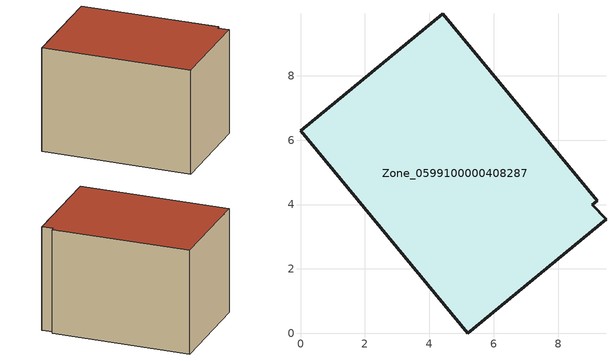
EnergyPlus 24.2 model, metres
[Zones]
Zone_0599100000408287
 floor ground (C_G): 0,6.29 4.41,9.93 9.2,4.12 9.06,4 9.48,3.54 5.18,0 z0
 wall outside (C_F): 4.41,9.93 0,6.29 5.18,0 9.48,3.54 9.06,4 9.2,4.12 4.41,9.93 z0:5.79
 roof outside (C_R): 5.18,0 9.48,3.54 9.06,4 9.2,4.12 4.41,9.93 0,6.29 z5.79
[BUILDING]
Pand.0599100000408287: North Axis=0; Terrain=City; Loads Convergence Tolerance Value=0.04; Temperature Convergence Tolerance Value=0.4; Solar Distribution=FullExterior; Maximum Number of Warmup Days=25; Minimum Number of Warmup Days=1
[Site:Location]
Rotterdam.The.Hague.AP_ZH_NLD Design_Conditions: Latitude=51.96; Longitude=4.45; Time Zone=1; Elevation=-4.5
[SITE:GROUNDTEMPERATURE:BUILDINGSURFACE]
18, 18, 18, 18, 18, 18, 18, 18, 18, 18, 18, 18
[MATERIAL] Thermal Absorptance=0.9; Solar Absorptance=0.7; Visible Absorptance=0.7
Name | Roughness | Thickness | Conductivity | Density | Specific Heat
G.TI.1992-2005 | MediumSmooth | 0.15 | 0.06 | 540 | 1210
F.TI.1992-2005 | Rough | 0.3 | 0.12 | 1920 | 840
R.TI.1992-2005 | MediumRough | 0.2 | 0.08 | 1500 | 1000
[CONSTRUCTION]
C_G: G.TI.1992-2005
C_F: F.TI.1992-2005
C_R: R.TI.1992-2005
[ZONE]
Zone_0599100000408287: Type=1; Multiplier=1; Ceiling Height=Autocalculate; Volume=Autocalculate; Floor Area=autocalculate; Part of Total Floor Area=Yes
[ZONEINFILTRATION:DESIGNFLOWRATE]
Infil_Zone_0599100000408287: Zone or ZoneList or Space or SpaceList=Zone_0599100000408287; Schedule=AlwaysOn; Design Flow Rate Calculation Method=Flow/Area; Flow Rate per Floor Area=0.0015; Constant Term Coefficient=1; Temperature Term Coefficient=0; Velocity Term Coefficient=0; Velocity Squared Term Coefficient=0
[HVACTEMPLATE:ZONE:IDEALLOADSAIRSYSTEM]
Zone_0599100000408287: Maximum Heating Supply Air Temperature=50; Minimum Cooling Supply Air Temperature=13; Maximum Heating Supply Air Humidity Ratio=0.0156; Minimum Cooling Supply Air Humidity Ratio=0.0077; Heating Limit=NoLimit; Cooling Limit=NoLimit; Dehumidification Control Type=ConstantSensibleHeatRatio; Cooling Sensible Heat Ratio=0.7; Dehumidification Setpoint=60; Humidification Control Type=None; Humidification Setpoint=30; Outdoor Air Method=None; Outdoor Air Flow Rate per Person=0.00944; Outdoor Air Flow Rate per Zone Floor Area=0; Outdoor Air Flow Rate per Zone=0; Demand Controlled Ventilation Type=None; Outdoor Air Economizer Type=NoEconomizer; Heat Recovery Type=None; Sensible Heat Recovery Effectiveness=0.7; Latent Heat Recovery Effectiveness=0.65
[ZONECONTROL:THERMOSTAT]
ThermostatControl_Zone_0599100000408287: Zone or ZoneList=Zone_0599100000408287; Control Type Schedule=DualSetpointControlType; Control 1=Thermostat_Zone_0599100000408287; Temperature Difference Between Cutout And Setpoint=0
[THERMOSTATSETPOINT:DUALSETPOINT]
Thermostat_Zone_0599100000408287: Heating Setpoint Temperature Schedule=HeatingSetpoint_Zone_0599100000408287; Cooling Setpoint Temperature Schedule=CoolingSetpoint_Zone_0599100000408287
[SCHEDULE:COMPACT]
HeatingSetpoint_Zone_0599100000408287: Through: 12/31, For: AllDays, Until: 24:00, 21
CoolingSetpoint_Zone_0599100000408287: Through: 12/31, For: AllDays, Until: 24:00, 24
DualSetpointControlType: Through: 12/31, For: AllDays, Until: 24:00, 4
AlwaysOn: Through: 12/31, For: AllDays, Until: 24:00, 1
